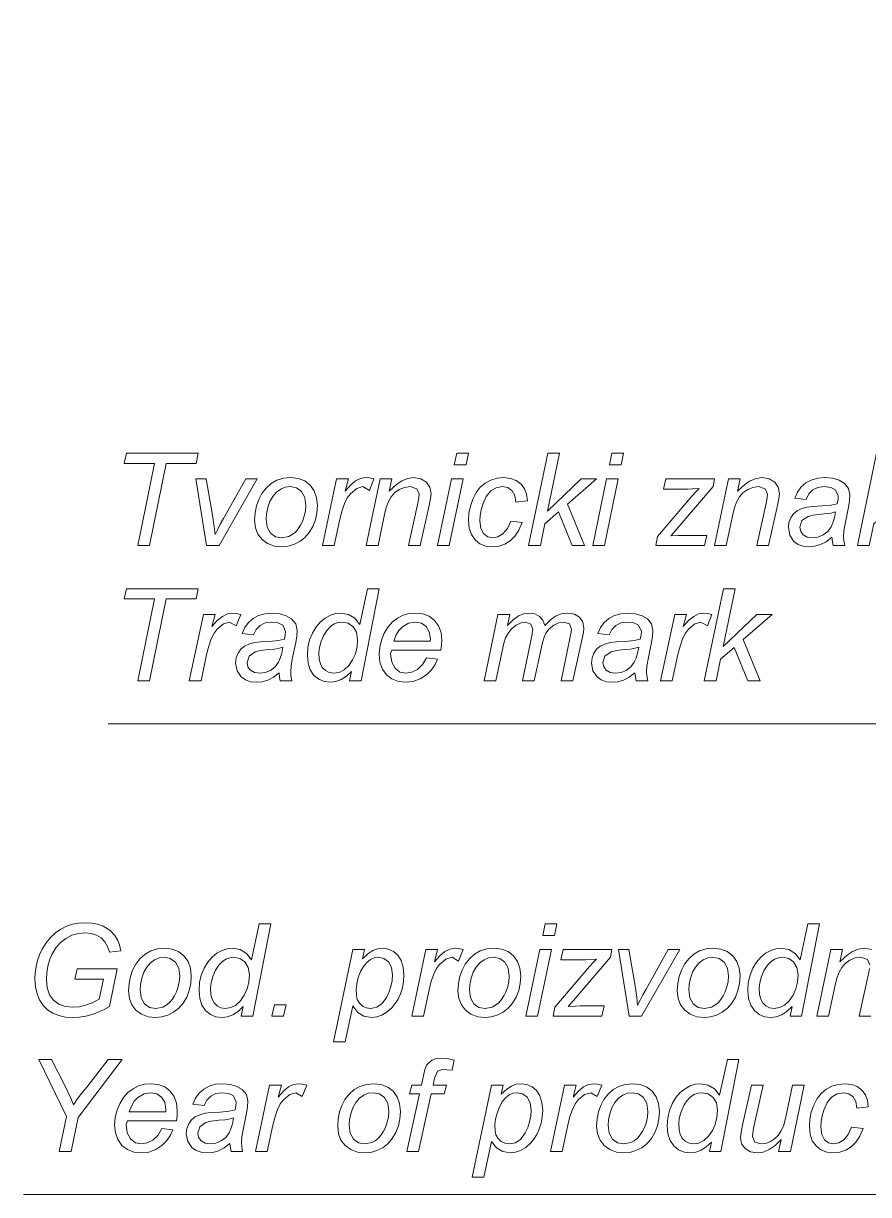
# Model space of a CAD drawing. Extents: x 0 to 594, y 0 to 521.
# Drawn here: x 294.22 to 321.71, y 102.23 to 140.31 of the extents above; entities that cross this region are included whole.
import ezdxf

# ---------------------------------------------------------------- set-up
doc = ezdxf.new("R2010")
doc.units = 0

msp = doc.modelspace()

# ---------------------------------------------------------------- linework, layer by layer
at = {"color": 7, "lineweight": 13}
for points in [[(356.017, 140.306), (346.372, 102.228), (294.22, 102.228)], [(340.464, 139.531), (338.927, 117.53), (296.978, 117.53)], [(321.748, 109.699), (321.672, 109.876), (321.455, 109.943), (321.271, 109.92), (321.101, 109.852), (320.945, 109.737), (320.841, 109.616), (320.752, 109.458), (320.677, 109.263), (320.617, 109.032), (320.408, 108.026), (320.026, 108.026), (320.478, 110.193), (320.86, 110.193), (320.776, 109.791), (320.918, 109.932), (321.054, 110.046), (321.183, 110.13), (321.375, 110.208), (321.57, 110.235), (321.805, 110.199)], [(321.783, 108.026), (321.401, 108.026), (321.703, 109.403), (321.736, 109.577)]]:
    msp.add_lwpolyline(points, dxfattribs=at)
for points in [[(297.936, 123.329), (298.483, 125.995), (297.496, 125.995), (297.567, 126.329), (299.906, 126.329), (299.835, 125.995), (298.864, 125.995), (298.318, 123.329)], [(308.232, 125.954), (308.31, 126.329), (308.692, 126.329), (308.614, 125.954)], [(310.65, 123.329), (311.271, 126.329), (311.653, 126.329), (311.264, 124.449), (312.359, 125.495), (312.859, 125.495), (311.914, 124.679), (312.468, 123.329), (312.066, 123.329), (311.617, 124.422), (311.179, 124.041), (311.032, 123.329)], [(313.28, 125.954), (313.359, 126.329), (313.74, 126.329), (313.662, 125.954)], [(321.347, 123.329), (321.968, 126.329), (322.349, 126.329), (321.961, 124.449), (323.055, 125.495), (323.555, 125.495), (322.611, 124.679), (323.165, 123.329), (322.763, 123.329), (322.314, 124.422), (321.876, 124.041), (321.728, 123.329)], [(300.174, 123.329), (299.823, 125.495), (300.159, 125.495), (300.367, 124.318), (300.391, 124.162), (300.419, 123.952), (300.451, 123.687), (300.528, 123.846), (300.619, 124.02), (300.723, 124.209), (301.448, 125.495), (301.823, 125.495), (300.581, 123.329)], [(301.739, 124.152), (301.754, 124.396), (301.799, 124.622), (301.873, 124.831), (301.977, 125.022), (302.111, 125.196), (302.276, 125.345), (302.465, 125.452), (302.678, 125.516), (302.915, 125.537), (303.157, 125.51), (303.367, 125.429), (303.543, 125.294), (303.675, 125.113), (303.755, 124.894), (303.781, 124.637), (303.764, 124.396), (303.714, 124.165), (303.631, 123.947), (303.517, 123.75), (303.375, 123.587), (303.204, 123.457), (303.016, 123.363), (302.821, 123.306), (302.62, 123.287), (302.38, 123.314), (302.163, 123.394), (301.981, 123.524), (301.848, 123.698), (301.767, 123.91)], [(303.948, 123.329), (304.406, 125.495), (304.788, 125.495), (304.685, 125.103), (304.859, 125.295), (305.024, 125.431), (305.185, 125.51), (305.35, 125.537), (305.473, 125.527), (305.62, 125.495), (305.47, 125.12), (305.26, 125.245), (305.062, 125.188), (304.855, 125.016), (304.754, 124.878), (304.663, 124.695), (304.582, 124.466), (304.512, 124.191), (304.329, 123.329)], [(305.37, 123.329), (305.822, 125.495), (306.204, 125.495), (306.12, 125.093), (306.262, 125.235), (306.398, 125.348), (306.527, 125.432), (306.719, 125.511), (306.915, 125.537), (307.149, 125.501), (307.327, 125.393), (307.44, 125.226), (307.477, 125.01), (307.463, 124.856), (307.42, 124.633), (307.127, 123.329), (306.745, 123.329), (307.047, 124.706), (307.08, 124.88), (307.092, 125.002), (307.016, 125.178), (306.799, 125.245), (306.615, 125.222), (306.445, 125.154), (306.29, 125.04), (306.185, 124.918), (306.096, 124.76), (306.021, 124.565), (305.961, 124.334), (305.752, 123.329)], [(307.685, 123.329), (308.137, 125.495), (308.518, 125.495), (308.067, 123.329)], [(310.067, 124.12), (310.442, 124.079), (310.337, 123.834), (310.207, 123.635), (310.051, 123.482), (309.875, 123.374), (309.683, 123.309), (309.475, 123.287), (309.257, 123.312), (309.068, 123.388), (308.909, 123.514), (308.788, 123.685), (308.716, 123.897), (308.692, 124.148), (308.708, 124.382), (308.755, 124.613), (308.834, 124.842), (308.942, 125.051), (309.078, 125.223), (309.24, 125.36), (309.425, 125.458), (309.627, 125.517), (309.845, 125.537), (310.063, 125.514), (310.249, 125.446), (310.403, 125.331), (310.517, 125.179), (310.586, 124.998), (310.609, 124.787), (310.234, 124.745), (310.203, 124.955), (310.114, 125.113), (309.977, 125.212), (309.804, 125.245), (309.596, 125.21), (309.417, 125.105), (309.271, 124.929), (309.16, 124.68), (309.108, 124.492), (309.077, 124.309), (309.067, 124.131), (309.097, 123.889), (309.186, 123.717), (309.319, 123.613), (309.48, 123.579), (309.652, 123.612), (309.816, 123.712), (309.959, 123.881)], [(312.734, 123.329), (313.185, 125.495), (313.566, 125.495), (313.115, 123.329)], [(314.782, 123.329), (314.841, 123.62), (315.974, 124.944), (316.091, 125.076), (316.2, 125.189), (315.977, 125.169), (315.827, 125.162), (315.032, 125.162), (315.115, 125.495), (316.698, 125.495), (316.65, 125.245), (315.568, 123.98), (315.445, 123.839), (315.272, 123.644), (315.512, 123.657), (315.661, 123.662), (316.448, 123.662), (316.365, 123.329)], [(316.698, 123.329), (317.15, 125.495), (317.532, 125.495), (317.448, 125.093), (317.59, 125.235), (317.726, 125.348), (317.855, 125.432), (318.047, 125.511), (318.243, 125.537), (318.477, 125.501), (318.655, 125.393), (318.768, 125.226), (318.805, 125.01), (318.791, 124.856), (318.749, 124.633), (318.455, 123.329), (318.073, 123.329), (318.375, 124.706), (318.409, 124.88), (318.42, 125.002), (318.345, 125.178), (318.128, 125.245), (317.944, 125.222), (317.774, 125.154), (317.618, 125.04), (317.513, 124.918), (317.424, 124.76), (317.349, 124.565), (317.29, 124.334), (317.08, 123.329)], [(320.514, 123.597), (320.325, 123.455), (320.144, 123.36), (319.96, 123.305), (319.764, 123.287), (319.577, 123.306), (319.416, 123.365), (319.28, 123.463), (319.143, 123.663), (319.097, 123.913), (319.117, 124.084), (319.176, 124.234), (319.268, 124.359), (319.386, 124.457), (319.531, 124.53), (319.706, 124.578), (319.908, 124.6), (320.2, 124.616), (320.49, 124.642), (320.684, 124.689), (320.712, 124.828), (320.722, 124.941), (320.63, 125.143), (320.475, 125.22), (320.263, 125.245), (320.056, 125.218), (319.891, 125.137), (319.766, 125.006), (319.68, 124.829), (319.305, 124.87), (319.396, 125.069), (319.515, 125.234), (319.665, 125.365), (319.844, 125.461), (320.051, 125.518), (320.286, 125.537), (320.534, 125.516), (320.745, 125.452), (320.919, 125.346), (321.052, 125.182), (321.097, 124.976), (321.085, 124.789), (321.051, 124.575), (320.941, 124.038), (320.902, 123.806), (320.889, 123.622), (320.899, 123.498), (320.93, 123.329), (320.551, 123.329), (320.529, 123.449)], [(302.114, 124.191), (302.15, 123.926), (302.258, 123.734), (302.422, 123.618), (302.624, 123.579), (302.854, 123.626), (302.964, 123.685), (303.066, 123.769), (303.157, 123.872), (303.233, 123.989), (303.295, 124.117), (303.344, 124.255), (303.391, 124.45), (303.406, 124.637), (303.37, 124.894), (303.261, 125.086), (303.098, 125.205), (302.896, 125.245), (302.734, 125.225), (302.586, 125.164), (302.453, 125.064), (302.334, 124.926), (302.236, 124.757), (302.168, 124.562), (302.128, 124.365)], [(320.635, 124.431), (320.479, 124.384), (320.357, 124.367), (320.159, 124.349), (319.909, 124.318), (319.737, 124.278), (319.539, 124.139), (319.472, 123.93), (319.499, 123.79), (319.578, 123.678), (319.707, 123.603), (319.881, 123.579), (320.06, 123.603), (320.232, 123.675), (320.381, 123.79), (320.492, 123.942), (320.548, 124.073), (320.596, 124.236)], [(297.936, 118.926), (298.483, 121.593), (297.496, 121.593), (297.567, 121.926), (299.906, 121.926), (299.835, 121.593), (298.864, 121.593), (298.318, 118.926)], [(304.894, 119.239), (304.728, 119.084), (304.558, 118.973), (304.384, 118.907), (304.205, 118.884), (304.002, 118.909), (303.823, 118.985), (303.668, 119.11), (303.549, 119.284), (303.478, 119.502), (303.454, 119.766), (303.472, 120.02), (303.527, 120.26), (303.62, 120.485), (303.74, 120.683), (303.878, 120.846), (304.036, 120.972), (304.202, 121.062), (304.369, 121.116), (304.536, 121.134), (304.79, 121.093), (304.998, 120.968), (305.161, 120.759), (305.412, 121.926), (305.787, 121.926), (305.204, 118.926), (304.829, 118.926)], [(316.364, 118.926), (316.986, 121.926), (317.367, 121.926), (316.978, 120.046), (318.073, 121.093), (318.573, 121.093), (317.628, 120.276), (318.182, 118.926), (317.78, 118.926), (317.331, 120.02), (316.893, 119.638), (316.746, 118.926)], [(299.614, 118.926), (300.073, 121.093), (300.455, 121.093), (300.351, 120.7), (300.526, 120.893), (300.69, 121.028), (300.852, 121.108), (301.017, 121.134), (301.139, 121.124), (301.287, 121.093), (301.137, 120.718), (300.927, 120.843), (300.729, 120.785), (300.522, 120.613), (300.421, 120.476), (300.33, 120.292), (300.249, 120.063), (300.178, 119.789), (299.996, 118.926)], [(302.537, 119.195), (302.349, 119.053), (302.168, 118.957), (301.984, 118.902), (301.788, 118.884), (301.601, 118.904), (301.439, 118.962), (301.304, 119.06), (301.166, 119.261), (301.12, 119.511), (301.14, 119.681), (301.199, 119.831), (301.291, 119.957), (301.409, 120.055), (301.555, 120.127), (301.73, 120.175), (301.932, 120.197), (302.224, 120.214), (302.513, 120.239), (302.708, 120.287), (302.736, 120.425), (302.745, 120.538), (302.654, 120.74), (302.499, 120.817), (302.286, 120.843), (302.08, 120.816), (301.914, 120.734), (301.789, 120.603), (301.704, 120.426), (301.329, 120.468), (301.419, 120.666), (301.539, 120.831), (301.688, 120.962), (301.867, 121.058), (302.074, 121.115), (302.31, 121.134), (302.557, 121.113), (302.768, 121.049), (302.942, 120.943), (303.076, 120.78), (303.12, 120.573), (303.109, 120.386), (303.074, 120.173), (302.964, 119.636), (302.925, 119.404), (302.912, 119.219), (302.922, 119.095), (302.953, 118.926), (302.575, 118.926), (302.552, 119.046)], [(307.327, 119.676), (307.685, 119.634), (307.61, 119.459), (307.49, 119.289), (307.324, 119.126), (307.124, 118.992), (306.9, 118.911), (306.652, 118.884), (306.418, 118.912), (306.204, 118.995), (306.024, 119.13), (305.893, 119.316), (305.814, 119.542), (305.787, 119.796), (305.806, 120.029), (305.861, 120.257), (305.954, 120.481), (306.077, 120.683), (306.221, 120.847), (306.387, 120.973), (306.569, 121.063), (306.761, 121.116), (306.963, 121.134), (307.208, 121.108), (307.418, 121.029), (307.593, 120.897), (307.724, 120.719), (307.802, 120.503), (307.829, 120.248), (307.821, 120.089), (307.798, 119.926), (306.204, 119.926), (306.162, 119.81), (306.198, 119.538), (306.305, 119.339), (306.464, 119.217), (306.654, 119.176), (306.847, 119.208), (307.036, 119.305), (307.202, 119.462)], [(309.204, 118.926), (309.654, 121.093), (310.035, 121.093), (309.96, 120.731), (310.153, 120.924), (310.324, 121.047), (310.491, 121.113), (310.672, 121.134), (310.855, 121.108), (311.006, 121.028), (311.117, 120.9), (311.182, 120.729), (311.349, 120.907), (311.526, 121.033), (311.711, 121.109), (311.905, 121.134), (312.14, 121.102), (312.308, 121.004), (312.408, 120.847), (312.442, 120.638), (312.43, 120.506), (312.392, 120.31), (312.085, 118.926), (311.704, 118.926), (312.002, 120.362), (312.031, 120.513), (312.04, 120.614), (311.975, 120.781), (311.792, 120.843), (311.632, 120.817), (311.469, 120.742), (311.322, 120.625), (311.213, 120.477), (311.155, 120.348), (311.101, 120.18), (311.053, 119.972), (310.835, 118.926), (310.454, 118.926), (310.758, 120.393), (310.79, 120.606), (310.726, 120.777), (310.558, 120.843), (310.403, 120.817), (310.24, 120.742), (310.089, 120.621), (309.969, 120.461), (309.903, 120.324), (309.846, 120.153), (309.797, 119.948), (309.585, 118.926)], [(314.109, 119.195), (313.92, 119.053), (313.739, 118.957), (313.555, 118.902), (313.359, 118.884), (313.172, 118.904), (313.011, 118.962), (312.876, 119.06), (312.738, 119.261), (312.692, 119.511), (312.712, 119.681), (312.771, 119.831), (312.863, 119.957), (312.981, 120.055), (313.127, 120.127), (313.301, 120.175), (313.503, 120.197), (313.795, 120.214), (314.085, 120.239), (314.279, 120.287), (314.307, 120.425), (314.317, 120.538), (314.225, 120.74), (314.071, 120.817), (313.858, 120.843), (313.651, 120.816), (313.486, 120.734), (313.361, 120.603), (313.275, 120.426), (312.9, 120.468), (312.991, 120.666), (313.111, 120.831), (313.26, 120.962), (313.439, 121.058), (313.646, 121.115), (313.881, 121.134), (314.129, 121.113), (314.34, 121.049), (314.514, 120.943), (314.647, 120.78), (314.692, 120.573), (314.68, 120.386), (314.646, 120.173), (314.536, 119.636), (314.497, 119.404), (314.484, 119.219), (314.494, 119.095), (314.525, 118.926), (314.146, 118.926), (314.124, 119.046)], [(314.942, 118.926), (315.4, 121.093), (315.782, 121.093), (315.679, 120.7), (315.853, 120.893), (316.018, 121.028), (316.179, 121.108), (316.344, 121.134), (316.467, 121.124), (316.614, 121.093), (316.464, 120.718), (316.254, 120.843), (316.056, 120.785), (315.849, 120.613), (315.748, 120.476), (315.657, 120.292), (315.577, 120.063), (315.506, 119.789), (315.323, 118.926)], [(303.829, 119.837), (303.841, 119.635), (303.877, 119.48), (303.941, 119.361), (304.039, 119.263), (304.166, 119.198), (304.315, 119.176), (304.487, 119.204), (304.649, 119.29), (304.799, 119.432), (304.927, 119.612), (305.018, 119.812), (305.072, 120.032), (305.09, 120.272), (305.055, 120.511), (304.947, 120.692), (304.785, 120.805), (304.586, 120.843), (304.451, 120.828), (304.329, 120.783), (304.213, 120.704), (304.099, 120.582), (303.994, 120.421), (303.907, 120.222), (303.848, 120.017)], [(306.262, 120.218), (307.452, 120.218), (307.454, 120.296), (307.42, 120.529), (307.318, 120.701), (307.163, 120.807), (306.969, 120.843), (306.747, 120.804), (306.546, 120.687), (306.43, 120.565), (306.335, 120.409)], [(302.658, 120.028), (302.502, 119.981), (302.381, 119.965), (302.183, 119.947), (301.932, 119.915), (301.761, 119.875), (301.562, 119.737), (301.495, 119.527), (301.522, 119.387), (301.602, 119.275), (301.731, 119.201), (301.905, 119.176), (302.084, 119.2), (302.255, 119.272), (302.405, 119.387), (302.515, 119.54), (302.572, 119.67), (302.619, 119.833)], [(314.23, 120.028), (314.074, 119.981), (313.952, 119.965), (313.754, 119.947), (313.504, 119.915), (313.332, 119.875), (313.134, 119.737), (313.067, 119.527), (313.094, 119.387), (313.173, 119.275), (313.302, 119.201), (313.476, 119.176), (313.655, 119.2), (313.827, 119.272), (313.976, 119.387), (314.087, 119.54), (314.143, 119.67), (314.191, 119.833)], [(295.892, 109.235), (295.966, 109.568), (297.27, 109.568), (297.014, 108.339), (296.842, 108.241), (296.656, 108.156), (296.454, 108.084), (296.245, 108.029), (296.039, 107.996), (295.835, 107.985), (295.588, 108), (295.368, 108.047), (295.174, 108.126), (295.006, 108.236), (294.865, 108.377), (294.747, 108.555), (294.662, 108.756), (294.611, 108.981), (294.595, 109.229), (294.604, 109.44), (294.633, 109.644), (294.68, 109.839), (294.747, 110.027), (294.832, 110.207), (294.959, 110.412), (295.101, 110.589), (295.259, 110.738), (295.432, 110.857), (295.618, 110.95), (295.814, 111.015), (296.02, 111.055), (296.236, 111.068), (296.441, 111.055), (296.632, 111.017), (296.808, 110.954), (297.031, 110.821), (297.195, 110.649), (297.276, 110.509), (297.341, 110.343), (297.389, 110.151), (297.014, 110.11), (296.955, 110.296), (296.866, 110.45), (296.746, 110.574), (296.597, 110.663), (296.422, 110.717), (296.222, 110.735), (296.006, 110.715), (295.799, 110.657), (295.602, 110.559), (295.423, 110.422), (295.269, 110.246), (295.142, 110.03), (295.066, 109.846), (295.013, 109.651), (294.98, 109.444), (294.97, 109.225), (294.995, 108.95), (295.071, 108.724), (295.197, 108.547), (295.368, 108.42), (295.577, 108.343), (295.825, 108.318), (296.028, 108.334), (296.239, 108.383), (296.457, 108.465), (296.682, 108.58), (296.819, 109.235)], [(301.371, 108.339), (301.205, 108.184), (301.035, 108.073), (300.86, 108.007), (300.682, 107.985), (300.479, 108.01), (300.3, 108.085), (300.145, 108.211), (300.026, 108.384), (299.954, 108.602), (299.93, 108.866), (299.949, 109.121), (300.004, 109.36), (300.096, 109.585), (300.216, 109.784), (300.355, 109.946), (300.513, 110.073), (300.679, 110.163), (300.846, 110.217), (301.013, 110.235), (301.267, 110.193), (301.475, 110.068), (301.638, 109.86), (301.889, 111.026), (302.264, 111.026), (301.68, 108.026), (301.305, 108.026)], [(311.108, 110.651), (311.186, 111.026), (311.568, 111.026), (311.49, 110.651)], [(319.216, 108.339), (319.05, 108.184), (318.88, 108.073), (318.706, 108.007), (318.527, 107.985), (318.325, 108.01), (318.146, 108.085), (317.991, 108.211), (317.872, 108.384), (317.8, 108.602), (317.776, 108.866), (317.795, 109.121), (317.85, 109.36), (317.942, 109.585), (318.062, 109.784), (318.201, 109.946), (318.358, 110.073), (318.525, 110.163), (318.692, 110.217), (318.859, 110.235), (319.112, 110.193), (319.321, 110.068), (319.484, 109.86), (319.735, 111.026), (320.11, 111.026), (319.526, 108.026), (319.151, 108.026)], [(297.639, 108.85), (297.654, 109.094), (297.698, 109.32), (297.772, 109.529), (297.876, 109.72), (298.01, 109.894), (298.175, 110.043), (298.364, 110.15), (298.577, 110.213), (298.814, 110.235), (299.057, 110.208), (299.266, 110.127), (299.442, 109.991), (299.574, 109.81), (299.654, 109.592), (299.68, 109.335), (299.664, 109.093), (299.614, 108.863), (299.53, 108.644), (299.416, 108.448), (299.274, 108.285), (299.103, 108.155), (298.915, 108.06), (298.721, 108.004), (298.52, 107.985), (298.279, 108.011), (298.062, 108.092), (297.881, 108.222), (297.748, 108.396), (297.666, 108.608)], [(304.305, 107.193), (304.93, 110.193), (305.313, 110.193), (305.249, 109.89), (305.426, 110.054), (305.583, 110.159), (305.734, 110.216), (305.894, 110.235), (306.085, 110.21), (306.253, 110.135), (306.397, 110.011), (306.508, 109.84), (306.575, 109.626), (306.597, 109.369), (306.585, 109.152), (306.547, 108.947), (306.485, 108.756), (306.404, 108.584), (306.313, 108.435), (306.209, 108.311), (306.045, 108.165), (305.879, 108.064), (305.71, 108.004), (305.536, 107.985), (305.296, 108.026), (305.094, 108.151), (304.932, 108.36), (304.687, 107.193)], [(306.847, 108.026), (307.305, 110.193), (307.688, 110.193), (307.584, 109.8), (307.758, 109.993), (307.923, 110.128), (308.085, 110.208), (308.249, 110.235), (308.372, 110.224), (308.52, 110.193), (308.369, 109.818), (308.16, 109.943), (307.962, 109.886), (307.754, 109.713), (307.653, 109.576), (307.563, 109.393), (307.482, 109.164), (307.411, 108.889), (307.229, 108.026)], [(308.353, 108.85), (308.368, 109.094), (308.412, 109.32), (308.487, 109.529), (308.591, 109.72), (308.724, 109.894), (308.889, 110.043), (309.078, 110.15), (309.291, 110.213), (309.528, 110.235), (309.771, 110.208), (309.98, 110.127), (310.156, 109.991), (310.289, 109.81), (310.368, 109.592), (310.395, 109.335), (310.378, 109.093), (310.328, 108.863), (310.245, 108.644), (310.13, 108.448), (309.988, 108.285), (309.818, 108.155), (309.63, 108.06), (309.435, 108.004), (309.234, 107.985), (308.993, 108.011), (308.776, 108.092), (308.595, 108.222), (308.462, 108.396), (308.38, 108.608)], [(310.561, 108.026), (311.013, 110.193), (311.394, 110.193), (310.943, 108.026)], [(311.443, 108.026), (311.502, 108.318), (312.635, 109.642), (312.752, 109.774), (312.861, 109.886), (312.638, 109.866), (312.488, 109.86), (311.693, 109.86), (311.776, 110.193), (313.36, 110.193), (313.311, 109.943), (312.229, 108.677), (312.106, 108.536), (311.933, 108.341), (312.173, 108.355), (312.322, 108.36), (313.11, 108.36), (313.026, 108.026)], [(313.919, 108.026), (313.568, 110.193), (313.904, 110.193), (314.112, 109.015), (314.137, 108.859), (314.164, 108.649), (314.196, 108.385), (314.273, 108.544), (314.364, 108.718), (314.468, 108.907), (315.193, 110.193), (315.568, 110.193), (314.326, 108.026)], [(315.485, 108.85), (315.499, 109.094), (315.544, 109.32), (315.618, 109.529), (315.722, 109.72), (315.856, 109.894), (316.021, 110.043), (316.21, 110.15), (316.423, 110.213), (316.66, 110.235), (316.902, 110.208), (317.112, 110.127), (317.288, 109.991), (317.42, 109.81), (317.5, 109.592), (317.526, 109.335), (317.51, 109.093), (317.459, 108.863), (317.376, 108.644), (317.262, 108.448), (317.12, 108.285), (316.949, 108.155), (316.761, 108.06), (316.567, 108.004), (316.365, 107.985), (316.125, 108.011), (315.908, 108.092), (315.726, 108.222), (315.593, 108.396), (315.512, 108.608)], [(298.014, 108.889), (298.05, 108.624), (298.158, 108.432), (298.321, 108.315), (298.524, 108.276), (298.753, 108.324), (298.863, 108.383), (298.965, 108.467), (299.056, 108.57), (299.132, 108.687), (299.195, 108.815), (299.244, 108.953), (299.29, 109.148), (299.305, 109.334), (299.269, 109.591), (299.161, 109.783), (298.997, 109.903), (298.796, 109.943), (298.633, 109.923), (298.486, 109.862), (298.353, 109.761), (298.233, 109.624), (298.135, 109.454), (298.067, 109.259), (298.027, 109.063)], [(300.305, 108.938), (300.317, 108.735), (300.353, 108.581), (300.418, 108.461), (300.516, 108.363), (300.642, 108.298), (300.792, 108.276), (300.964, 108.305), (301.126, 108.39), (301.276, 108.532), (301.404, 108.712), (301.494, 108.913), (301.549, 109.133), (301.567, 109.373), (301.531, 109.612), (301.424, 109.792), (301.262, 109.905), (301.063, 109.943), (300.928, 109.928), (300.806, 109.884), (300.69, 109.804), (300.576, 109.683), (300.471, 109.522), (300.384, 109.322), (300.325, 109.117)], [(305.044, 108.907), (305.053, 108.702), (305.079, 108.571), (305.146, 108.452), (305.246, 108.358), (305.371, 108.297), (305.514, 108.276), (305.712, 108.316), (305.883, 108.436), (306.027, 108.635), (306.112, 108.815), (306.173, 108.997), (306.21, 109.181), (306.222, 109.367), (306.189, 109.611), (306.091, 109.793), (305.944, 109.905), (305.764, 109.943), (305.629, 109.924), (305.504, 109.868), (305.388, 109.775), (305.281, 109.645), (305.187, 109.48), (305.111, 109.281), (305.061, 109.08)], [(308.728, 108.889), (308.764, 108.624), (308.872, 108.432), (309.035, 108.315), (309.238, 108.276), (309.468, 108.324), (309.578, 108.383), (309.68, 108.467), (309.77, 108.57), (309.846, 108.687), (309.909, 108.815), (309.958, 108.953), (310.004, 109.148), (310.02, 109.334), (309.983, 109.591), (309.875, 109.783), (309.711, 109.903), (309.51, 109.943), (309.347, 109.923), (309.2, 109.862), (309.067, 109.761), (308.947, 109.624), (308.849, 109.454), (308.781, 109.259), (308.741, 109.063)], [(315.86, 108.889), (315.895, 108.624), (316.003, 108.432), (316.167, 108.315), (316.369, 108.276), (316.599, 108.324), (316.709, 108.383), (316.811, 108.467), (316.902, 108.57), (316.978, 108.687), (317.04, 108.815), (317.089, 108.953), (317.136, 109.148), (317.151, 109.334), (317.115, 109.591), (317.006, 109.783), (316.843, 109.903), (316.641, 109.943), (316.479, 109.923), (316.332, 109.862), (316.198, 109.761), (316.079, 109.624), (315.981, 109.454), (315.913, 109.259), (315.873, 109.063)], [(318.151, 108.938), (318.163, 108.735), (318.199, 108.581), (318.264, 108.461), (318.362, 108.363), (318.488, 108.298), (318.638, 108.276), (318.81, 108.305), (318.971, 108.39), (319.122, 108.532), (319.249, 108.712), (319.34, 108.913), (319.395, 109.133), (319.413, 109.373), (319.377, 109.612), (319.27, 109.792), (319.108, 109.905), (318.909, 109.943), (318.774, 109.928), (318.652, 109.884), (318.536, 109.804), (318.421, 109.683), (318.316, 109.522), (318.229, 109.322), (318.171, 109.117)], [(302.302, 108.026), (302.389, 108.401), (302.764, 108.401), (302.683, 108.026)], [(295.386, 103.624), (295.624, 104.77), (294.726, 106.624), (295.137, 106.624), (295.572, 105.757), (295.667, 105.563), (295.76, 105.36), (295.851, 105.148), (295.964, 105.327), (296.108, 105.515), (296.283, 105.715), (296.977, 106.624), (297.434, 106.624), (295.999, 104.739), (295.768, 103.624)], [(306.69, 103.624), (307.098, 105.499), (306.773, 105.499), (306.856, 105.79), (307.161, 105.79), (307.226, 106.098), (307.277, 106.297), (307.33, 106.431), (307.504, 106.599), (307.645, 106.649), (307.826, 106.665), (307.998, 106.649), (308.233, 106.599), (308.165, 106.277), (307.994, 106.287), (307.852, 106.29), (307.689, 106.242), (307.592, 106.014), (307.544, 105.79), (307.981, 105.79), (307.898, 105.499), (307.48, 105.499), (307.072, 103.624)], [(316.595, 103.937), (316.429, 103.782), (316.259, 103.671), (316.085, 103.604), (315.906, 103.582), (315.704, 103.607), (315.525, 103.682), (315.37, 103.808), (315.25, 103.981), (315.179, 104.2), (315.155, 104.464), (315.174, 104.718), (315.229, 104.958), (315.321, 105.182), (315.441, 105.381), (315.58, 105.544), (315.737, 105.67), (315.904, 105.76), (316.071, 105.814), (316.238, 105.832), (316.491, 105.79), (316.7, 105.665), (316.863, 105.457), (317.113, 106.624), (317.488, 106.624), (316.905, 103.624), (316.53, 103.624)], [(298.724, 104.374), (299.082, 104.332), (299.007, 104.157), (298.887, 103.987), (298.721, 103.823), (298.521, 103.689), (298.297, 103.609), (298.048, 103.582), (297.814, 103.61), (297.6, 103.692), (297.421, 103.828), (297.29, 104.014), (297.21, 104.239), (297.184, 104.494), (297.202, 104.727), (297.258, 104.955), (297.351, 105.178), (297.474, 105.38), (297.618, 105.545), (297.784, 105.671), (297.966, 105.76), (298.158, 105.814), (298.36, 105.832), (298.605, 105.806), (298.815, 105.726), (298.99, 105.594), (299.121, 105.417), (299.199, 105.201), (299.225, 104.946), (299.218, 104.787), (299.195, 104.624), (297.6, 104.624), (297.559, 104.508), (297.594, 104.236), (297.702, 104.036), (297.86, 103.914), (298.051, 103.874), (298.243, 103.906), (298.432, 104.002), (298.599, 104.159)], [(297.658, 104.915), (298.848, 104.915), (298.85, 104.993), (298.816, 105.227), (298.715, 105.399), (298.559, 105.505), (298.365, 105.54), (298.144, 105.501), (297.943, 105.384), (297.826, 105.263), (297.732, 105.107)], [(300.934, 103.893), (300.745, 103.75), (300.564, 103.655), (300.381, 103.6), (300.184, 103.582), (299.997, 103.602), (299.836, 103.66), (299.701, 103.758), (299.563, 103.958), (299.517, 104.208), (299.537, 104.379), (299.596, 104.529), (299.688, 104.654), (299.806, 104.752), (299.952, 104.825), (300.126, 104.873), (300.328, 104.895), (300.621, 104.911), (300.91, 104.937), (301.104, 104.984), (301.133, 105.123), (301.142, 105.236), (301.05, 105.438), (300.896, 105.515), (300.683, 105.54), (300.476, 105.513), (300.311, 105.432), (300.186, 105.301), (300.1, 105.124), (299.725, 105.165), (299.816, 105.364), (299.936, 105.529), (300.085, 105.66), (300.264, 105.756), (300.471, 105.813), (300.707, 105.832), (300.954, 105.811), (301.165, 105.747), (301.339, 105.641), (301.472, 105.477), (301.517, 105.271), (301.506, 105.084), (301.471, 104.87), (301.361, 104.333), (301.322, 104.101), (301.309, 103.917), (301.319, 103.793), (301.35, 103.624), (300.971, 103.624), (300.949, 103.744)], [(301.767, 103.624), (302.225, 105.79), (302.608, 105.79), (302.504, 105.398), (302.678, 105.59), (302.843, 105.726), (303.004, 105.805), (303.169, 105.832), (303.292, 105.822), (303.44, 105.79), (303.289, 105.415), (303.08, 105.54), (302.882, 105.483), (302.674, 105.311), (302.573, 105.173), (302.482, 104.99), (302.402, 104.761), (302.331, 104.486), (302.149, 103.624)], [(304.44, 104.447), (304.454, 104.691), (304.499, 104.917), (304.573, 105.126), (304.677, 105.317), (304.811, 105.492), (304.976, 105.641), (305.165, 105.747), (305.378, 105.811), (305.615, 105.832), (305.858, 105.805), (306.067, 105.724), (306.243, 105.589), (306.375, 105.408), (306.455, 105.189), (306.481, 104.932), (306.465, 104.691), (306.415, 104.461), (306.331, 104.242), (306.217, 104.046), (306.075, 103.882), (305.904, 103.752), (305.716, 103.658), (305.522, 103.601), (305.32, 103.582), (305.08, 103.609), (304.863, 103.689), (304.681, 103.819), (304.548, 103.993), (304.467, 104.205)], [(304.815, 104.486), (304.851, 104.221), (304.958, 104.029), (305.122, 103.913), (305.324, 103.874), (305.554, 103.921), (305.664, 103.98), (305.766, 104.064), (305.857, 104.168), (305.933, 104.284), (305.995, 104.412), (306.044, 104.55), (306.091, 104.745), (306.106, 104.932), (306.07, 105.189), (305.961, 105.381), (305.798, 105.501), (305.596, 105.54), (305.434, 105.52), (305.287, 105.459), (305.153, 105.359), (305.034, 105.221), (304.936, 105.052), (304.868, 104.857), (304.828, 104.66)], [(308.816, 102.79), (309.441, 105.79), (309.823, 105.79), (309.76, 105.487), (309.937, 105.652), (310.094, 105.757), (310.245, 105.813), (310.404, 105.832), (310.595, 105.807), (310.763, 105.733), (310.908, 105.608), (311.019, 105.437), (311.085, 105.224), (311.108, 104.967), (311.095, 104.749), (311.058, 104.545), (310.995, 104.354), (310.915, 104.181), (310.823, 104.033), (310.72, 103.909), (310.556, 103.763), (310.389, 103.661), (310.22, 103.602), (310.046, 103.582), (309.806, 103.624), (309.605, 103.749), (309.442, 103.957), (309.197, 102.79)], [(309.555, 104.504), (309.563, 104.299), (309.589, 104.169), (309.656, 104.049), (309.756, 103.955), (309.881, 103.894), (310.025, 103.874), (310.223, 103.914), (310.394, 104.033), (310.537, 104.232), (310.623, 104.412), (310.684, 104.594), (310.72, 104.778), (310.733, 104.964), (310.7, 105.209), (310.601, 105.39), (310.454, 105.503), (310.275, 105.54), (310.139, 105.522), (310.014, 105.466), (309.899, 105.372), (309.792, 105.242), (309.698, 105.077), (309.622, 104.879), (309.572, 104.677)], [(311.358, 103.624), (311.816, 105.79), (312.198, 105.79), (312.095, 105.398), (312.269, 105.59), (312.433, 105.726), (312.595, 105.805), (312.76, 105.832), (312.882, 105.822), (313.03, 105.79), (312.88, 105.415), (312.67, 105.54), (312.472, 105.483), (312.265, 105.311), (312.164, 105.173), (312.073, 104.99), (311.992, 104.761), (311.921, 104.486), (311.739, 103.624)], [(312.863, 104.447), (312.878, 104.691), (312.923, 104.917), (312.997, 105.126), (313.101, 105.317), (313.235, 105.492), (313.4, 105.641), (313.589, 105.747), (313.802, 105.811), (314.039, 105.832), (314.281, 105.805), (314.491, 105.724), (314.666, 105.589), (314.799, 105.408), (314.879, 105.189), (314.905, 104.932), (314.888, 104.691), (314.838, 104.461), (314.755, 104.242), (314.641, 104.046), (314.499, 103.882), (314.328, 103.752), (314.14, 103.658), (313.945, 103.601), (313.744, 103.582), (313.504, 103.609), (313.287, 103.689), (313.105, 103.819), (312.972, 103.993), (312.891, 104.205)], [(313.238, 104.486), (313.274, 104.221), (313.382, 104.029), (313.546, 103.913), (313.748, 103.874), (313.978, 103.921), (314.088, 103.98), (314.19, 104.064), (314.281, 104.168), (314.357, 104.284), (314.419, 104.412), (314.468, 104.55), (314.515, 104.745), (314.53, 104.932), (314.494, 105.189), (314.385, 105.381), (314.222, 105.501), (314.02, 105.54), (313.858, 105.52), (313.71, 105.459), (313.577, 105.359), (313.457, 105.221), (313.36, 105.052), (313.291, 104.857), (313.252, 104.66)], [(315.53, 104.535), (315.542, 104.333), (315.578, 104.178), (315.643, 104.058), (315.741, 103.961), (315.867, 103.895), (316.016, 103.874), (316.189, 103.902), (316.35, 103.987), (316.501, 104.13), (316.628, 104.31), (316.719, 104.51), (316.774, 104.73), (316.792, 104.97), (316.756, 105.209), (316.649, 105.389), (316.487, 105.503), (316.288, 105.54), (316.153, 105.526), (316.03, 105.481), (315.915, 105.401), (315.8, 105.28), (315.695, 105.119), (315.608, 104.92), (315.55, 104.714)], [(318.861, 104.016), (318.67, 103.826), (318.477, 103.69), (318.281, 103.609), (318.083, 103.582), (317.863, 103.617), (317.69, 103.723), (317.577, 103.88), (317.54, 104.069), (317.559, 104.255), (317.615, 104.538), (317.899, 105.79), (318.279, 105.79), (317.969, 104.385), (317.94, 104.228), (317.93, 104.111), (318.003, 103.937), (318.218, 103.874), (318.367, 103.893), (318.514, 103.949), (318.648, 104.038), (318.763, 104.153), (318.858, 104.294), (318.934, 104.457), (318.982, 104.612), (319.036, 104.851), (319.232, 105.79), (319.613, 105.79), (319.162, 103.624), (318.78, 103.624)], [(321.155, 104.415), (321.53, 104.374), (321.426, 104.129), (321.295, 103.93), (321.139, 103.777), (320.963, 103.669), (320.771, 103.604), (320.563, 103.582), (320.345, 103.607), (320.157, 103.683), (319.997, 103.809), (319.877, 103.98), (319.804, 104.192), (319.78, 104.443), (319.796, 104.677), (319.843, 104.908), (319.922, 105.137), (320.03, 105.346), (320.166, 105.518), (320.329, 105.655), (320.513, 105.753), (320.715, 105.812), (320.933, 105.832), (321.152, 105.809), (321.338, 105.741), (321.491, 105.626), (321.605, 105.474), (321.674, 105.293), (321.697, 105.082), (321.322, 105.04), (321.291, 105.25), (321.202, 105.408), (321.066, 105.507), (320.892, 105.54), (320.684, 105.505), (320.505, 105.4), (320.359, 105.224), (320.248, 104.975), (320.196, 104.787), (320.165, 104.604), (320.155, 104.426), (320.185, 104.184), (320.274, 104.012), (320.407, 103.908), (320.569, 103.874), (320.74, 103.907), (320.904, 104.007), (321.047, 104.176)], [(301.055, 104.726), (300.899, 104.679), (300.778, 104.662), (300.58, 104.645), (300.329, 104.613), (300.157, 104.573), (299.959, 104.435), (299.892, 104.225), (299.919, 104.085), (299.999, 103.973), (300.128, 103.898), (300.302, 103.874), (300.48, 103.898), (300.652, 103.97), (300.801, 104.085), (300.912, 104.237), (300.968, 104.368), (301.016, 104.531)]]:
    msp.add_lwpolyline(points, close=True, dxfattribs=at)

doc.saveas('drawing.dxf')
